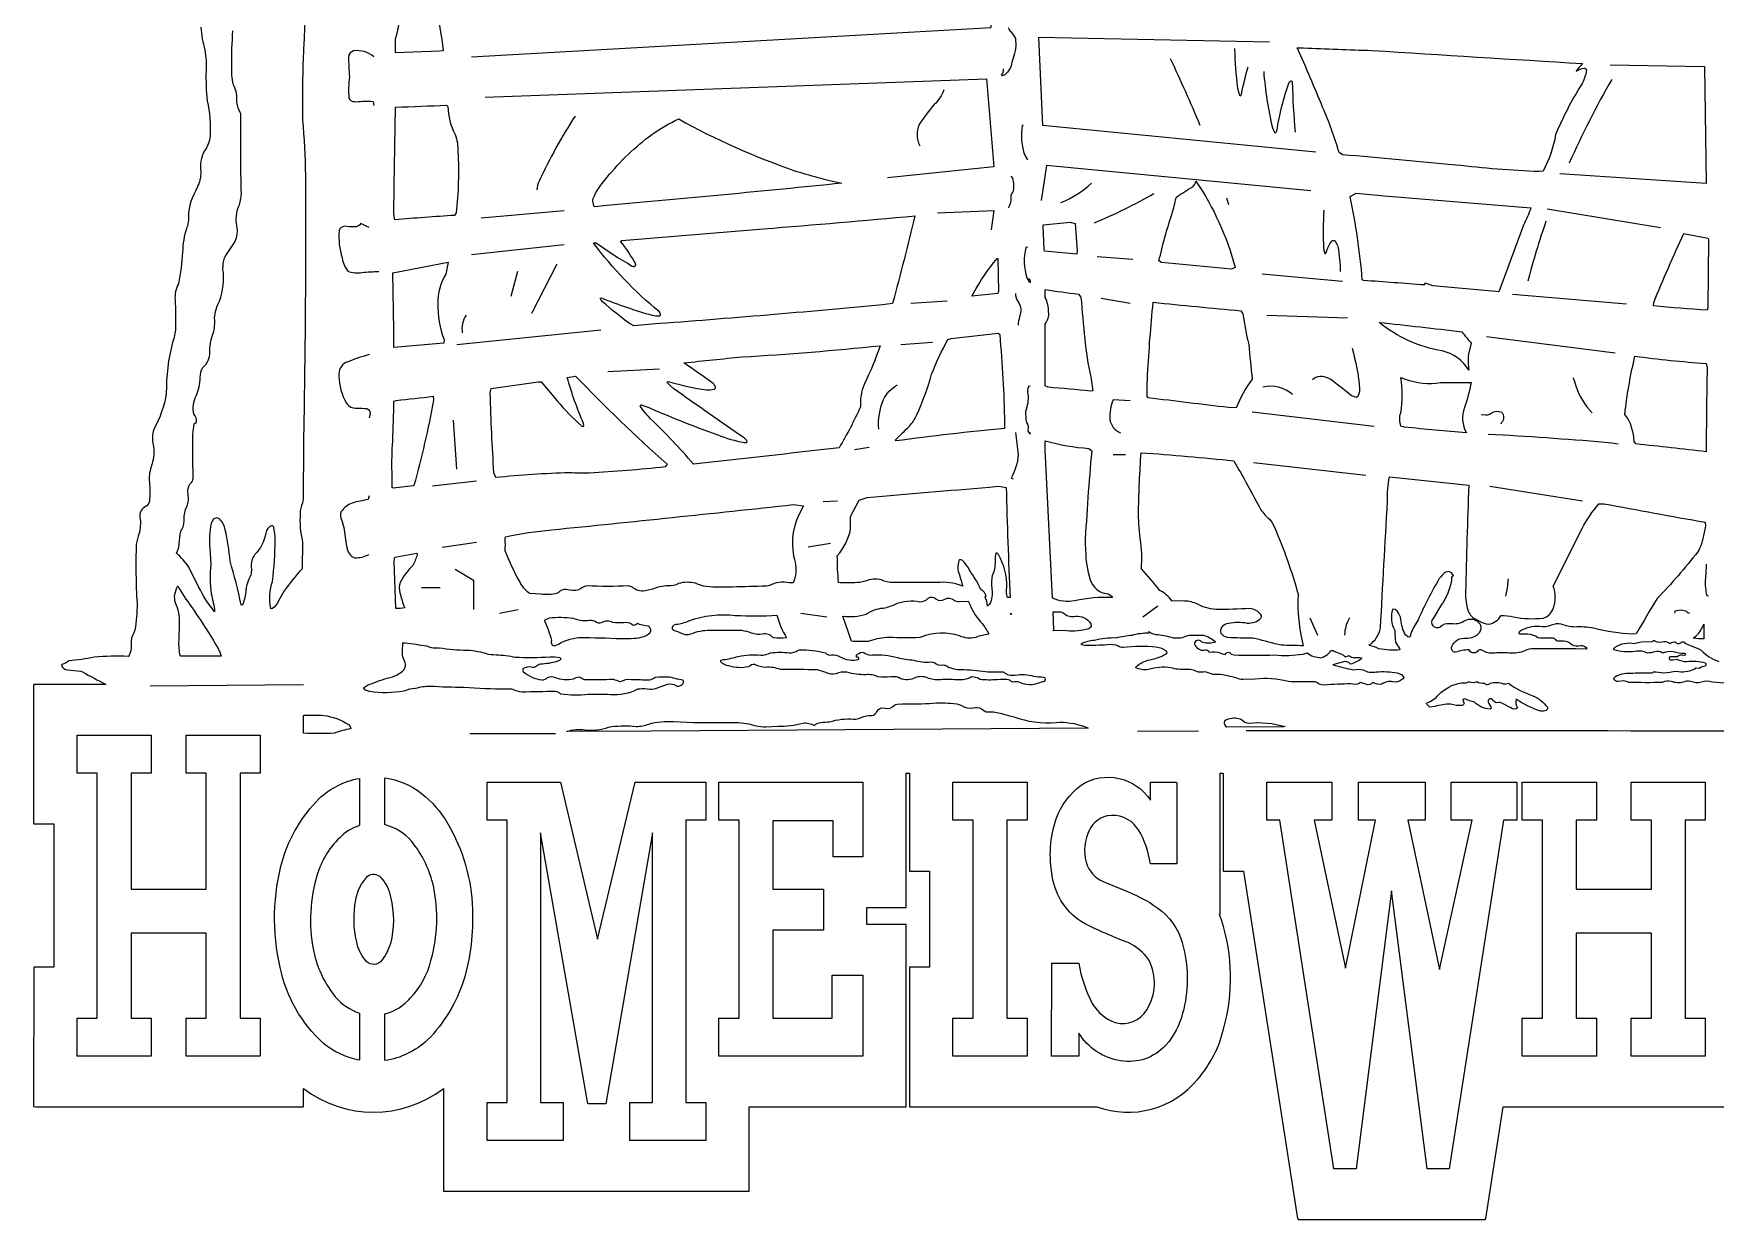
# Model space of a CAD drawing. Extents: x 0.8 to 37.1, y 0.9 to 38.3.
# Drawn here: x 1.12 to 15.48, y 20.32 to 30.45 of the extents above; entities that cross this region are included whole.
import ezdxf

# ---------------------------------------------------------------- set-up
doc = ezdxf.new("R2010")
doc.units = 0
doc.linetypes.add('0', pattern=[0])
doc.layers.add('1', color=7, linetype='0')

msp = doc.modelspace()

# ---------------------------------------------------------------- linework, layer by layer
at = {"layer": '1'}
for p, q in [((11.301506, 29.04599), (11.317146, 28.989227)), ((4.9384, 28.876694), (5.646736, 28.939194)), ((14.038322, 28.952621), (15.007851, 28.793365)), ((4.855064, 28.564194), (5.646736, 28.647537)), ((5.584236, 28.480865), (5.368416, 28.057602)), ((10.197227, 28.546371), (10.500908, 28.522537)), ((5.24839, 28.418854), (5.190735, 28.203201)), ((11.605064, 28.397537), (12.292549, 28.335037)), ((8.605064, 28.147537), (8.917564, 28.168365)), ((10.230064, 28.189194), (10.480064, 28.147537)), ((13.74395, 28.223923), (14.716179, 28.140594)), ((11.646736, 28.043365), (12.334221, 28.022537)), ((4.730064, 27.793365), (5.959236, 27.918365)), ((13.521751, 27.862793), (14.61895, 27.723923)), ((8.521736, 27.793365), (8.792564, 27.814194)), ((6.019829, 27.56282), (6.459236, 27.585037)), ((4.697205, 27.147949), (4.726257, 26.730698)), ((11.521736, 27.220444), (12.563393, 27.095444)), ((8.125908, 26.897537), (8.250908, 26.918365)), ((10.334236, 26.855865), (10.438408, 26.855865)), ((11.533272, 26.786163), (12.490471, 26.678787)), ((4.896736, 26.626694), (4.521736, 26.585037)), ((13.549507, 26.585037), (14.341179, 26.460037)), ((7.856865, 26.452469), (7.980064, 26.460037)), ((4.605064, 26.064178), (4.896736, 26.10585)), ((7.730171, 26.065201), (7.920647, 26.096649)), ((4.428879, 25.71933), (4.587608, 25.71933)), ((10.587074, 25.467789), (10.714043, 25.562149)), ((5.095505, 25.499283), (5.254211, 25.530701)), ((7.666695, 25.499283), (7.888878, 25.467789)), ((12.013634, 25.458344), (12.07711, 25.311584)), ((2.112122, 24.879166), (3.4207, 24.891174)), ((4.842018, 24.470474), (5.572067, 24.47052)), ((11.06324, 24.492889), (10.54084, 24.487808))]:
    msp.add_line(p, q, dxfattribs=at)
for points in [[(4.855064, 30.251694), (9.292015, 30.501663), (9.292488, 30.504745), (9.257515, 32.078644, -0.025038), (9.474887, 32.101376, -0.088142), (9.670482, 32.069843, -0.203528), (9.703621, 32.023514), (9.751106, 30.772537), (11.485558, 30.73999)], [(3.495628, 31.682281, 0.003101), (3.417298, 30.226452, 0.010418), (3.412018, 29.713713, -0.018461), (3.437659, 29.240568, -0.005718), (3.420049, 26.939896), (3.416458, 26.476196), (3.413498, 26.440842, 0.121036), (3.392153, 26.350761, 0.071122), (3.411835, 26.109741), (3.408165, 25.878845, 0.028422), (3.255409, 25.688751), (3.208199, 25.603409, -0.120326), (3.154625, 25.538025), (3.142883, 25.537506), (3.140724, 25.542038, -0.121454), (3.155754, 25.770874, 0.027231), (3.179073, 26.124573, 0.038643), (3.166328, 26.235291), (3.154343, 26.249405, 0.295916), (3.099639, 26.181746, -0.150212), (3.003387, 25.997059, 0.197839), (2.974933, 25.889874, -0.149892), (2.955372, 25.789919, 0.111432), (2.928729, 25.692326, -0.055921), (2.903397, 25.575516), (2.8964, 25.567413), (2.88868, 25.57106, 0.020886), (2.793381, 25.944901, 0.043467), (2.75229, 26.211996, 0.153589), (2.704391, 26.304672, 0.460676), (2.643585, 26.29158), (2.632408, 26.265228, 0.066136), (2.620453, 26.055161), (2.628731, 25.914398, 0.051226), (2.631897, 25.663635, -0.04982), (2.662041, 25.511185, -0.056184), (2.525497, 25.724075), (2.441605, 25.892822, 0.050841), (2.336182, 26.012787, 0.095579), (2.35601, 26.063797), (2.368813, 26.174652, -0.126614), (2.382361, 26.21373, 0.126003), (2.402536, 26.314947, -0.128505), (2.430296, 26.423641, 0.085689), (2.439826, 26.475784), (2.433708, 26.544449, -0.239692), (2.464813, 26.614798, 0.181779), (2.478903, 26.665354, 0.045533), (2.475609, 26.749359), (2.475899, 27.027313, -0.014985), (2.486076, 27.116806), (2.506317, 27.132095, 0.256506), (2.484573, 27.198227, -0.166042), (2.504973, 27.357107, 0.101337), (2.538231, 27.511505), (2.541641, 27.535614, -0.22767), (2.576855, 27.612074, 0.212376), (2.620231, 27.746428, -0.084692), (2.650339, 27.889818, 0.08451), (2.661559, 28.018719, -0.111067), (2.703323, 28.165176, 0.119511), (2.733253, 28.436953, -0.069573), (2.745232, 28.535736, 0.004657), (2.83655, 28.674274, 0.167845), (2.851837, 28.808975, -0.153681), (2.869075, 28.974636, 0.075611), (2.890411, 29.081039, -0.010448), (2.886949, 29.754499, 0.101873), (2.871824, 29.793741, -0.134637), (2.852827, 29.888039, 0.123567), (2.820411, 30.016693, -0.060342), (2.808238, 30.169052, -0.026027), (2.818714, 30.473339, 0.043845)], [(4.478432, 31.072662, -0.019714), (4.614258, 30.30217), (4.581543, 30.29921), (4.207634, 30.285324), (4.206604, 30.300735), (4.206604, 30.405426, 0.13049), (4.222293, 30.880716, -0.071039)], [(2.543556, 30.504517, 0.038059), (2.577499, 30.30928, -0.060566), (2.588512, 30.128033, 0.031897), (2.598358, 29.876541, -0.063186), (2.623743, 29.572853, -0.127705), (2.572845, 29.44591, 0.161608), (2.544079, 29.269062, -0.127449), (2.511825, 29.135351), (2.498228, 29.103762, 0.141789), (2.438477, 28.85585, -0.107935), (2.422467, 28.788107, 0.075607), (2.388337, 28.583719, -0.026325), (2.354218, 28.313049, 0.155426), (2.324581, 28.174341, -0.015365), (2.328829, 27.933355, -0.058291), (2.303238, 27.81246, 0.067652), (2.249451, 27.376663, -0.085568), (2.143582, 27.070753), (2.137595, 27.052103, 0.107418), (2.140006, 26.91964, -0.123561), (2.119643, 26.749125, 0.114252), (2.105569, 26.614046, -0.032518), (2.105983, 26.4552, -0.237404), (2.068551, 26.407448, 0.347094), (2.026267, 26.30135, -0.112972), (2.009073, 26.156401), (2.000695, 26.123043), (1.992418, 26.089661, 0.02235), (1.999425, 25.583502, -0.046937), (1.981247, 25.354721), (1.972504, 25.332184, 0.165975), (1.950071, 25.225868, -0.135494), (1.928268, 25.132553), (1.923767, 25.130341, 0.035495), (1.634383, 25.122749, -0.019979), (1.416908, 25.09082, -0.086564), (1.357239, 25.06105), (1.355263, 25.053726, 0.332494), (1.405456, 25.015179, 0.004372), (1.520619, 25.003962), (1.534195, 24.998917, 0.010934), (1.732399, 24.891174), (1.118675, 24.891174), (1.116592, 24.884705), (1.116585, 23.703918), (1.117615, 23.700394), (1.288795, 23.700378), (1.289246, 22.477158), (1.28801, 22.474442), (1.116913, 22.474426), (1.116585, 21.285446), (1.135902, 21.283539), (3.417664, 21.283539), (3.4207, 21.284958), (3.4207, 21.438568, 0.336716), (4.616051, 21.438644), (4.617043, 21.428925), (4.617043, 20.562317), (7.226677, 20.562027), (7.227226, 20.571793), (7.227211, 21.283463), (8.565926, 21.283539), (8.565987, 22.840576), (8.231529, 22.840576), (8.231529, 22.98468), (8.565987, 22.984741), (8.565987, 24.133255), (8.593636, 24.13327), (8.594063, 23.296967), (8.76667, 23.296539), (8.766548, 22.474426), (8.595772, 22.474426), (8.594017, 22.473373), (8.594002, 21.294937), (8.594963, 21.283554), (10.192924, 21.283539, 0.319142), (11.055536, 21.519127, 0.119675), (11.27611, 21.945721, 0.146774), (11.258965, 22.879837), (11.241325, 22.925995), (11.246239, 22.925995), (11.24691, 24.13327), (11.273628, 24.13327), (11.273735, 23.29982), (11.274666, 23.296967), (11.445763, 23.296967), (11.906273, 20.329269), (11.917885, 20.321472), (13.509911, 20.321472), (13.514595, 20.328262), (13.662376, 21.281677), (13.673958, 21.283524), (17.980156, 21.283539)], [(9.438408, 30.501694, 0.154388), (9.46163, 30.463749, -0.047283), (9.499229, 30.407715, -0.123793), (9.478698, 30.239258), (9.469207, 30.204533, -0.186984), (9.409782, 30.097534), (9.384605, 30.088669), (9.381416, 30.09436, 0.222917), (9.396736, 30.147537)], [(4.021736, 30.251694, 0.216059), (3.848354, 30.301971, 0.280835), (3.804981, 30.254799, 0.015281), (3.81311, 30.080231, 0.060664), (3.809188, 29.900124, 0.333138), (3.857796, 29.869095), (3.873611, 29.867828, -0.037356), (4.011673, 29.870392), (4.015182, 29.866776), (4.021736, 29.835037)], [(11.369759, 30.320984, 0.022822), (11.395658, 29.984598), (11.402726, 29.953274), (11.411476, 29.922379), (11.416985, 29.917709), (11.422798, 29.921051), (11.428947, 29.933105, -0.012764), (11.485802, 30.166794)], [(11.61895, 30.126221, 0.03821), (11.693689, 29.646063), (11.701999, 29.626015), (11.712135, 29.606827), (11.71891, 29.602997), (11.725334, 29.60704), (11.731331, 29.619614, -0.049284), (11.837824, 30.034176), (11.843836, 30.041929, -0.702712), (11.861878, 30.03812), (11.863401, 30.03327, 0.017611), (11.8881, 29.607407)], [(8.888939, 29.968719, -0.113508), (8.805744, 29.842838, 0.041748), (8.678649, 29.673273, 0.229824), (8.682458, 29.492295)], [(5.739463, 29.745834, 0.032782), (5.431543, 29.189238, 0.063005), (5.412926, 29.115021)], [(9.566048, 29.668365), (9.55677, 29.665436, 0.106679), (9.57148, 29.428133, 0.023166), (9.602348, 29.370804)], [(9.459236, 29.230865), (9.473076, 29.21431, -0.142367), (9.476418, 29.094376, 0.124921), (9.45858, 29.067932, -0.131017), (9.446811, 28.974827), (9.438408, 28.960037)], [(12.132286, 28.940292, 0.023883), (12.129689, 28.610909), (12.133953, 28.590786), (12.140419, 28.571259), (12.146233, 28.571213), (12.153328, 28.581329, -0.094057), (12.199471, 28.676682, -0.585545), (12.231828, 28.670527, -0.110431), (12.252918, 28.62756, -0.043519), (12.271965, 28.416794)], [(3.980064, 28.793365, 0.030508), (3.909538, 28.827347, -0.274136), (3.854214, 28.797817, -0.042782), (3.771079, 28.80409, 0.29303), (3.724842, 28.767111, 0.097803), (3.751183, 28.53299, 0.162676), (3.800095, 28.421524, 0.161064), (3.919211, 28.409567, -0.01156), (4.0634, 28.418365)], [(9.605064, 28.626694), (9.588493, 28.623276, 0.136001), (9.596138, 28.363037), (9.612953, 28.334793), (9.627846, 28.324234, 0.534835), (9.605064, 28.355866)], [(9.500908, 28.230865, 0.191736), (9.522808, 28.159767, -0.239239), (9.534694, 28.031954, 0.055625), (9.521736, 27.960037)], [(12.373375, 27.76416, -0.045552), (12.438243, 27.413244, -0.108321), (12.422798, 27.349442), (12.410866, 27.34256, -0.078141), (12.366926, 27.359173, 0.009333), (12.191978, 27.493851), (12.169594, 27.505325, 0.3227), (12.034798, 27.491653)], [(3.980064, 27.710037, 0.001446), (3.781968, 27.641716, 0.297983), (3.723061, 27.52503, 0.126075), (3.787211, 27.292833, 0.268558), (3.873988, 27.250992, -0.02856), (3.962564, 27.24609, -0.425776), (3.986557, 27.193329), (3.980064, 27.168365)], [(8.333306, 27.07132, -0.119644), (8.371619, 27.32317, -0.149932), (8.492012, 27.448639)], [(9.625908, 27.439194), (9.610359, 27.435989, 0.13867), (9.605685, 27.368956, -0.113049), (9.585336, 27.222038, 0.055584), (9.593452, 27.128403, -0.206976), (9.606008, 27.060371, 0.25601), (9.62693, 27.032043), (9.625908, 27.043365)], [(14.258842, 27.511429, -0.060313), (14.284209, 27.441172, 0.125749), (14.424156, 27.211579)], [(10.480064, 27.314194), (10.333122, 27.322861, 0.10629), (10.304652, 27.155998, 0.267177), (10.396599, 27.039886)], [(13.475822, 27.196976), (13.516273, 27.194473, 0.230074), (13.561807, 27.208708, -0.271477), (13.651192, 27.214874, -0.400977), (13.649253, 27.128159), (13.646446, 27.121597), (13.644524, 27.114731)], [(9.500908, 27.043365, -0.006517), (9.522804, 26.852875, -0.102697), (9.463051, 26.651855), (9.480064, 26.647537)], [(13.535618, 27.029465, -0.006948), (14.530896, 26.960835), (14.588898, 26.954067), (14.646751, 26.946136)], [(3.980064, 26.501694), (3.973534, 26.469223, 0.027451), (3.83534, 26.440283, 0.144501), (3.743548, 26.368793, 0.258805), (3.747465, 26.291418, -0.044503), (3.768517, 26.210785), (3.785744, 26.089951, 0.198999), (3.833893, 25.982712), (3.858299, 25.972855, 0.137218), (3.980064, 26.001678)], [(15.396721, 25.91835, -0.020346), (15.388176, 25.781466, 0.062193), (15.401314, 25.650879), (15.417549, 25.647522)], [(13.687447, 25.645813), (13.690726, 25.672476, 0.049397), (13.70861, 25.792542)], [(15.253517, 25.499084), (15.242455, 25.500412, 0.219825), (15.197339, 25.521967, 0.131015), (15.129951, 25.515366), (15.126534, 25.499084)], [(15.736005, 24.918573, -0.08269), (15.447929, 24.910568, 0.187662), (15.355835, 24.910221, -0.181185), (15.263088, 24.916721, 0.141542), (15.203251, 24.909283, -0.155169), (15.09868, 24.91634, 0.179794), (15.022484, 24.90683, -0.00829), (14.735512, 24.906876, 0.119284), (14.692497, 24.920975), (14.645378, 24.91684, -0.395834), (14.609625, 24.939529), (14.6166, 24.956161, -0.149048), (14.747445, 24.986685, -0.018291), (14.931965, 24.988594, 0.235453), (14.946236, 24.999496, -0.00571), (15.035072, 24.988998, -0.015897), (15.139931, 25.002945, 0.159902), (15.294363, 25.022207), (15.304588, 25.03064), (15.309395, 25.031662), (15.337532, 25.030228, -0.103232), (15.39193, 25.049362, 0.580209), (15.390943, 25.071869, 0.117685), (15.23278, 25.082802, -0.106907), (15.15049, 25.102219), (15.112007, 25.097839), (15.103905, 25.098068, -0.700989), (15.086418, 25.126717), (15.091316, 25.129961, 0.024875), (15.149055, 25.130234, -0.22043), (15.211797, 25.141022, 0.259794), (15.223976, 25.152344), (15.214821, 25.15593, -0.088034), (15.113682, 25.169886, 0.130739), (15.027977, 25.159088), (15.022438, 25.159882, 0.26257), (14.958747, 25.168934, -0.043456), (14.895301, 25.157583, 0.170497), (14.788902, 25.171585, -0.102199), (14.609215, 25.186554), (14.60836, 25.197479), (14.619331, 25.209976, -0.187778), (14.786827, 25.24054, -0.064675), (14.843925, 25.255096), (14.93998, 25.25795, -0.700297), (14.961541, 25.261225, 0.170843), (15.036439, 25.257345, -0.148646), (15.084953, 25.242874), (15.092903, 25.242844, -0.165125), (15.134026, 25.254105, 0.531536), (15.185676, 25.251801, -0.441897), (15.210534, 25.248854, 0.084405), (15.2696, 25.221464, -0.032667), (15.354164, 25.183334, 0.131545), (15.505932, 25.087711, 0.171481)], [(19.715935, 24.474701), (17.980736, 24.487762), (17.980736, 24.415909, 0.082304), (17.651031, 24.485338, 0.000927), (11.469143, 24.494923)]]:
    msp.add_lwpolyline(points, format="xyb", dxfattribs=at)
for points in [[(11.667564, 30.376694), (9.696236, 30.415024), (9.730064, 29.668365), (12.063408, 29.439194)], [(14.577293, 30.182251), (15.382851, 30.168365), (15.396751, 29.168365), (14.146751, 29.251694)], [(4.970383, 29.906204), (9.251427, 30.062424), (9.313927, 29.312469), (8.407722, 29.218719)], [(12.021736, 29.105865), (9.765465, 29.323074), (9.717766, 29.025177)], [(8.834236, 28.918365), (9.313927, 28.937485), (9.292564, 28.772537)], [(4.714577, 25.876556), (4.872849, 25.782471), (4.873314, 25.530701)]]:
    msp.add_lwpolyline(points, dxfattribs=at)
for points in [[(11.958704, 30.32785, 0.002115), (12.543008, 30.305553, 0.000407), (14.339681, 30.193718, 0.026766), (14.286888, 30.128403, -0.100019), (14.355247, 30.155626, -0.311674), (14.375046, 30.138172, -0.094983), (14.329432, 30.008711, 0.041243), (14.111, 29.587265, -0.084485), (14.004005, 29.273788), (13.971535, 29.271286, -0.018664), (13.258493, 29.326668, 0.004009), (12.290768, 29.41449), (12.262688, 29.432724, 0.031639), (12.122029, 29.822409, 0.007698), (11.905146, 30.327698)], [(4.19175, 28.908295), (4.195892, 29.145157), (4.206604, 29.821548, 0.003854), (4.642144, 29.838852), (4.653748, 29.827469, 0.10598), (4.714531, 29.587637, -0.100955), (4.738995, 29.441017, -0.04073), (4.724892, 28.91864), (4.710594, 28.896729, 0.006735), (4.20086, 28.858505)], [(5.969246, 29.167419), (6.013299, 29.222008, -0.063967), (6.394456, 29.587347, -0.043724), (6.624107, 29.720612, 0.044159), (7.608246, 29.281, 0.0263), (8.018105, 29.171371, -0.002861), (6.011242, 28.980957), (5.907005, 28.968903, -0.293345), (5.904107, 29.063393, -0.070439)], [(10.724632, 28.507416, -0.024336), (10.836624, 28.911831, 0.021494), (10.870674, 29.046188), (10.876137, 29.054688, -0.011885), (11.012843, 29.14155, 0.161129), (11.040245, 29.189392, -0.082543), (11.376213, 28.45134), (11.344246, 28.437912), (10.745049, 28.49353)], [(13.598228, 28.246826), (13.061928, 28.295319, 0.052098), (12.998619, 28.317356, 0.528178), (12.993645, 28.302521, 0.00228), (12.471813, 28.340721), (12.460503, 28.347519, 0.032475), (12.357109, 29.057678), (12.409187, 29.085434), (12.650795, 29.065186), (13.900337, 28.961777, -0.035619), (13.837013, 28.813889), (13.627724, 28.244827)], [(7.349358, 28.782473, 0.003098), (8.640316, 28.89304, -0.007419), (8.45034, 28.145111), (8.365469, 28.13368, -0.005718), (6.3975, 27.968016), (6.240227, 27.953888), (6.208946, 27.969406, -0.024302), (5.974048, 28.159729), (5.963482, 28.173628), (5.954734, 28.188736), (5.959564, 28.190868), (5.964803, 28.191521, 0.02538), (6.398129, 28.043928, 0.078187), (6.461403, 28.040176), (6.468834, 28.045105, 0.172379), (6.456854, 28.074755, -0.061055), (5.897652, 28.661209), (5.918922, 28.662979, 0.02598), (6.225543, 28.464621, 0.555528), (6.257981, 28.475132), (6.257285, 28.479979, 0.047455), (6.128365, 28.674408), (6.138206, 28.681198)], [(14.949196, 28.152725, -0.011526), (15.205346, 28.741455), (15.410103, 28.702393), (15.417931, 28.691284), (15.412422, 28.106277), (15.404198, 28.087372, -0.007124), (14.94796, 28.123032)], [(4.190697, 27.91774), (4.182869, 28.40744), (4.654549, 28.496506), (4.634918, 28.393768, 0.140318), (4.56835, 28.146338, 0.094151), (4.620651, 27.834015), (4.618431, 27.804977), (4.1922, 27.768234)], [(9.140739, 28.233459, -0.042401), (9.342827, 28.528809), (9.347679, 28.528488), (9.354683, 28.247421), (9.348732, 28.228836), (9.126152, 28.206055)], [(10.091713, 27.843199, 0.031443), (10.141624, 27.517519), (10.151848, 27.458241), (10.161095, 27.398804), (10.141457, 27.395309, 0.006549), (9.777977, 27.428665), (9.754082, 27.44133), (9.754082, 27.97084, 0.193267), (9.782786, 28.071762, 0.107915), (9.754082, 28.195267), (9.753792, 28.262711, 0.006928), (10.036781, 28.224884), (10.058495, 28.198959, 0.004933)], [(10.628105, 27.538084, -0.010466), (10.674721, 28.15477, 0.002677), (11.425006, 28.082052), (11.441765, 28.05513, 0.02724), (11.490776, 27.795288, -0.001967), (11.519802, 27.498627, 0.056565), (11.383339, 27.252258), (11.318294, 27.255766, -0.002964), (10.633704, 27.338972), (10.625008, 27.350677, -0.017343)], [(8.653694, 27.188034, 0.046836), (8.782753, 27.540558, -0.025399), (8.921135, 27.836639), (8.950157, 27.845642), (9.353065, 27.891174), (9.36692, 27.880905), (9.368458, 27.830811, -0.020226), (9.406745, 27.077301, 0.008618), (8.477715, 26.970795), (8.471979, 26.977127, -0.004351), (8.595249, 27.097044, 0.078513)], [(13.391167, 27.804886), (13.367805, 27.710846, 0.071092), (13.371269, 27.573654, 0.204016), (13.142251, 27.739832, -0.131357), (12.604195, 27.983383, -0.001862), (13.309981, 27.903399, 0.013686)], [(6.957451, 27.021759, 0.045814), (7.183403, 26.956482), (7.202126, 26.957001), (7.209038, 26.963394), (7.202858, 26.976227), (7.182312, 26.996088, -0.00377), (6.581678, 27.416378), (6.554602, 27.440306), (6.528954, 27.465759), (6.526176, 27.473724), (6.531303, 27.477402), (6.54493, 27.476501, 0.044327), (6.862275, 27.407549, 0.063528), (6.926811, 27.413055, 0.541039), (6.935165, 27.436607, 0.089311), (6.918526, 27.46068, 0.010748), (6.668159, 27.636841, -0.003949), (7.164709, 27.68824, 0.011901), (8.343543, 27.784027, -0.032161), (8.207955, 27.453552, 0.114948), (8.176064, 27.261063, -0.026759), (7.994408, 26.912872, -0.003178), (6.7497, 26.772839, 0.026239), (6.383791, 27.15975, -0.044362), (6.296251, 27.267899, -0.67482), (6.311396, 27.276962), (6.329811, 27.271652, 0.01502)], [(14.705833, 27.232437, -0.02576), (14.788399, 27.695023, 0.017256), (15.396187, 27.633133), (15.405352, 27.593576, 0.003862), (15.397127, 26.878447, 0.002697), (14.795938, 26.944674), (14.781868, 26.965576, 0.153107), (14.703743, 27.196411, -0.035153)], [(5.015855, 27.375351, -0.100124), (5.021935, 27.417953), (5.42514, 27.476242), (5.449898, 27.474838), (5.587334, 27.313522, 0.04158), (5.794579, 27.100433), (5.80619, 27.094635), (5.813286, 27.095261), (5.815437, 27.102875), (5.812233, 27.118011, -0.03316), (5.672318, 27.512924), (5.744364, 27.523649, 0.020473), (6.524314, 26.772888), (6.509758, 26.748352, -0.011599), (5.860552, 26.695169, -0.023111), (5.692635, 26.698547, 0.018221), (5.062866, 26.657104), (5.046756, 26.698578, -0.009941)], [(13.333076, 27.255219, 0.226822), (13.349693, 27.040146, -0.006158), (12.81939, 27.08812), (12.790062, 27.096024, -0.161185), (12.788773, 27.211565, 0.085885), (12.789757, 27.511902, 0.115823), (13.090294, 27.462463), (13.128212, 27.470688), (13.390923, 27.470627, -0.03012)], [(4.176559, 26.704056, -0.019906), (4.182431, 26.969614, 0.008056), (4.192307, 27.309998), (4.212135, 27.316574, 0.006309), (4.528976, 27.352203), (4.531502, 27.318787, -0.02109), (4.363464, 26.589417), (4.35775, 26.585739), (4.189705, 26.567169), (4.178192, 26.573517)], [(10.098824, 26.039001, 0.085118), (10.138054, 25.78334), (10.155479, 25.747986, 0.257389), (10.274367, 25.668663, -0.222953), (10.328835, 25.632507, 0.072208), (10.005483, 25.6033, -0.137107), (9.81559, 25.627121), (9.754173, 26.893936), (9.754082, 26.971756, 0.054073), (10.126213, 26.90712), (10.150291, 26.885099, 0.009322), (10.093285, 26.086212, -0.064762)], [(10.550819, 26.377914, -0.013792), (10.572563, 26.870239, -0.007096), (11.362587, 26.801025, -0.010332), (11.595611, 26.383354, 0.103379), (11.669456, 26.303635), (11.689018, 26.276382), (11.711311, 26.234283, -0.031833), (11.913506, 25.660477, 0.079825), (11.956871, 25.221298, -0.010217), (11.7687, 25.226501, -0.014513), (11.553688, 25.280502), (11.526833, 25.284775, -0.015652), (11.310066, 25.291296, -0.201681), (11.256157, 25.327103, -0.492857), (11.319391, 25.414442, -0.088002), (11.478033, 25.415279, 0.217729), (11.595735, 25.456394, 0.379691), (11.586596, 25.497002, 0.178591), (11.503251, 25.538284, -0.011354), (11.210188, 25.5308, -0.106758), (11.041624, 25.582333, 0.092372), (10.928474, 25.603485), (10.836662, 25.602448, 0.104873), (10.733467, 25.694275, 0.000044), (10.574541, 25.877785, 0.060647), (10.563988, 26.137249, -0.037685)], [(9.42054, 26.573151, 0.005752), (9.453894, 25.634125), (9.432899, 25.634537, -0.131234), (9.424871, 25.719513, 0.13596), (9.35511, 25.999329), (9.342201, 26.011658), (9.331459, 26.011383, 0.079841), (9.32565, 25.941236, -0.09899), (9.301996, 25.817839, 0.11223), (9.298979, 25.705, -0.150718), (9.278542, 25.575348), (9.264748, 25.560944), (9.262077, 25.562897, 0.103684), (9.238197, 25.639206), (9.249519, 25.640671, 0.275606), (9.205849, 25.698013, 0.050397), (9.119408, 25.845917, 0.079807), (9.050529, 25.945374, 0.448009), (9.016792, 25.948639, 0.188429), (9.02064, 25.825766, -0.002354), (9.050209, 25.730011), (9.04055, 25.731522, 0.134008), (8.833687, 25.76001), (8.45414, 25.760101, -0.096778), (8.355246, 25.78318, 0.162858), (8.21566, 25.772827, -0.088539), (8.127054, 25.75975, -0.025114), (7.989738, 25.76059, -0.023418), (7.978554, 25.989273, 0.134732), (8.091118, 26.217865), (8.091423, 26.324478), (8.16375, 26.465622), (8.233665, 26.488297, -0.002706), (9.274239, 26.574448), (9.357841, 26.583344)], [(14.521826, 26.434113, 0.003725), (15.389692, 26.276827), (15.389839, 26.243652), (15.370049, 26.149307, -0.092579), (15.32534, 26.022812, -0.026191), (14.978096, 25.624359, 0.004331), (14.799858, 25.324234), (14.770912, 25.321167, -0.057537), (14.436488, 25.370008, 0.056932), (14.27209, 25.381124, -0.075092), (14.158733, 25.405439, 0.168203), (14.076322, 25.396053, -0.130061), (13.973423, 25.384254, 0.171897), (13.804634, 25.341553, 0.953472), (13.810341, 25.322952), (13.821434, 25.321533, -0.166836), (13.960258, 25.292923), (13.976204, 25.287979, -0.005485), (14.08713, 25.289145, -0.199873), (14.117271, 25.264862, 0.100878), (14.162085, 25.263149), (14.179339, 25.262856, -0.188672), (14.249705, 25.23086, 0.217735), (14.326057, 25.223652, -0.222978), (14.379448, 25.199631), (14.373528, 25.192551), (14.285469, 25.194946), (13.927254, 25.193329, 0.140639), (13.847295, 25.177313, -0.123758), (13.718596, 25.158293, 0.039383), (13.573045, 25.157024, -0.143636), (13.476051, 25.185768, 0.32326), (13.440947, 25.170504, -0.524641), (13.373283, 25.1866, 0.06419), (13.256595, 25.165855, -0.533018), (13.226208, 25.213699, -0.350372), (13.346051, 25.285751, 0.238571), (13.464778, 25.337885, 0.471997), (13.433489, 25.434071, 0.287231), (13.325272, 25.42695, -0.178496), (13.224068, 25.408783), (13.206383, 25.408951, 0.243706), (13.125302, 25.380907, -0.890664), (13.067818, 25.452652), (13.140587, 25.573517, 0.10272), (13.225578, 25.779709, -0.327288), (13.240791, 25.82225), (13.219688, 25.846069), (13.196709, 25.854187), (13.173363, 25.848526, 0.091891), (13.118026, 25.794735, 0.02936), (12.936958, 25.442352), (12.921135, 25.413467, 0.103103), (12.8675, 25.295166), (12.848824, 25.296753), (12.829552, 25.314102, -0.111824), (12.791191, 25.4454, 0.098865), (12.760368, 25.51474), (12.740273, 25.530182), (12.720406, 25.532669, 0.207721), (12.737206, 25.351425), (12.73983, 25.341354, 0.047729), (12.745657, 25.250641, -0.000215), (12.779357, 25.197477), (12.781654, 25.18663, -0.090489), (12.603081, 25.196014, 0.062856), (12.522728, 25.223022), (12.519875, 25.227631, 0.206148), (12.616757, 25.373886, -0.002002), (12.676332, 26.455101, -0.057854), (12.691948, 26.664261), (13.370005, 26.591402, 0.004044), (13.343164, 25.6779, 0.087008), (13.364388, 25.517567, 0.203607), (13.44187, 25.441879, 0.044956), (13.519554, 25.407272), (13.541985, 25.405472, 0.212451), (13.645119, 25.478119, -0.073125), (13.751042, 25.467131, 0.073593), (14.004463, 25.457443, 0.259084), (14.09031, 25.539898, 0.1921), (14.089822, 25.730209), (14.33857, 26.222992, -0.060257), (14.47982, 26.432404)], [(6.351646, 25.693405), (6.336678, 25.689804, -0.246564), (6.229115, 25.720682, 0.120195), (6.194908, 25.731735, -0.022808), (5.839668, 25.731842, 0.142293), (5.772514, 25.697647, -0.112173), (5.664042, 25.701876, 0.234121), (5.596481, 25.674454), (5.587967, 25.669052, -0.104664), (5.447701, 25.661438), (5.350021, 25.667114, -0.120986), (5.267138, 25.769514, -0.040316), (5.142685, 26.031448, 0.035986), (5.142044, 26.135757), (5.146729, 26.151917, -0.030982), (5.53863, 26.210932, 0.001649), (7.602358, 26.426493), (7.690163, 26.417221), (7.6795, 26.39748), (7.669334, 26.377478, 0.177133), (7.605015, 25.989388), (7.612267, 25.957794, -0.142607), (7.610729, 25.779589), (7.601892, 25.758652), (7.584785, 25.758804), (7.567696, 25.759445, 0.162818), (7.399544, 25.736755), (7.377037, 25.731018), (7.335733, 25.728638, 0.001623), (7.047464, 25.721802, -0.046057), (6.835617, 25.730476, -0.069926), (6.76812, 25.75473, 0.125775), (6.622719, 25.75264, -0.163715), (6.533698, 25.732523, 0.092243), (6.400505, 25.705017), (6.376167, 25.698837)], [(4.243796, 25.67366, 0.040334), (4.284973, 25.545624, -0.094024), (4.210037, 25.539551), (4.195381, 25.944809), (4.200142, 25.97789), (4.38768, 26.011642), (4.390579, 25.998566, -0.077399), (4.353233, 25.906525, 0.081026), (4.247301, 25.762365, 0.157314)], [(2.322571, 25.661682, -0.050465), (2.346703, 25.731659, 0.026515), (2.463021, 25.555311, -0.01883), (2.69172, 25.196611), (2.706269, 25.165325), (2.719032, 25.13327), (2.690277, 25.130661), (2.386894, 25.130676), (2.369591, 25.132095, -0.068439), (2.358109, 25.264572), (2.363403, 25.415863, 0.108915), (2.328274, 25.586391, -0.124269)], [(8.100822, 25.261002), (8.02523, 25.474365, 0.116638), (8.225838, 25.491028, -0.132746), (8.370691, 25.543289, 0.077267), (8.475777, 25.577354, -0.150846), (8.684353, 25.596844, 0.247477), (8.754632, 25.62734, -0.358119), (8.820991, 25.621441, 0.339159), (8.895631, 25.619097, -0.324296), (8.975059, 25.611767, 0.181681), (9.019279, 25.598541), (9.096245, 25.602463), (9.11193, 25.567327, 0.077636), (9.213913, 25.411924, -0.035894), (9.271629, 25.322083), (9.270241, 25.318665, 0.075008), (9.160335, 25.291893, -0.162423), (9.021624, 25.304928, 0.176926), (8.701225, 25.296616), (8.68235, 25.29155, -0.031963), (8.420525, 25.292133, 0.077648), (8.259592, 25.262051), (8.241908, 25.258774), (8.224022, 25.256882), (8.113426, 25.256821)], [(5.476189, 25.436829, -0.045901), (5.538253, 25.265652, 0.654609), (5.573215, 25.222225, -0.11181), (5.775795, 25.292389, -0.005631), (6.134427, 25.282679, 0.056924), (6.304322, 25.293051, 0.127995), (6.380524, 25.333803, 0.443893), (6.364449, 25.387405, -0.069102), (6.269112, 25.410187), (6.259834, 25.403641, -0.573568), (6.224351, 25.403572, 0.211214), (6.151637, 25.416679, -0.042915), (6.061821, 25.419205, 0.280252), (5.965467, 25.41633, -0.247672), (5.910109, 25.426765, 0.178636), (5.847149, 25.434429, -0.124338), (5.725166, 25.454712, 0.055179), (5.516998, 25.456436)], [(6.60125, 25.40506, 0.092011), (6.711033, 25.434874, -0.116539), (7.107584, 25.479677, 0.02253), (7.462563, 25.481369, 0.072829), (7.545433, 25.287811), (7.539986, 25.288757, -0.062658), (7.437462, 25.287903), (7.429176, 25.291641, 0.272322), (7.33996, 25.319418, -0.130433), (7.24712, 25.329617, 0.026056), (7.162163, 25.351349, -0.010785), (6.889988, 25.352493, 0.092562), (6.725469, 25.319012, -0.19933), (6.641544, 25.328411, 0.025455), (6.573158, 25.355942, -0.470631)], [(9.828514, 25.356766), (9.821251, 25.509521), (9.869545, 25.512024, -0.221508), (9.917001, 25.493713, 0.219858), (10.010796, 25.472719, -0.291567), (10.142906, 25.409515), (10.145439, 25.383301), (10.125359, 25.36554, -0.091656), (9.935905, 25.348343), (9.817711, 25.352432)], [(11.382744, 24.947403), (11.269417, 24.973236, 0.017417), (11.18531, 24.974899, 0.038848), (11.121391, 24.997696), (11.105115, 24.995535, -0.170964), (11.020676, 25.012115, 0.109071), (10.957857, 25.018677, -0.082854), (10.822895, 25.032667, 0.11272), (10.633991, 25.018375, -0.162441), (10.523338, 25.036362, -0.162154), (10.669168, 25.105467, 0.089375), (10.793602, 25.156647), (10.78672, 25.17659), (10.747978, 25.197418), (10.700691, 25.209412, 0.048064), (10.417769, 25.205774, -0.112004), (10.378804, 25.217047, 0.134963), (10.283153, 25.22875, -0.023246), (10.087811, 25.223799), (10.062798, 25.228256), (10.062965, 25.23822, -0.111561), (10.172966, 25.26889, -0.07127), (10.360359, 25.290009, -0.036082), (10.495476, 25.312302, -0.072091), (10.639961, 25.33139), (10.638542, 25.342346, 0.159208), (10.716007, 25.316755, -0.035615), (10.845833, 25.289757, 0.152337), (10.969887, 25.308899, -0.032045), (11.104881, 25.311874, -0.086435), (11.205681, 25.258316), (11.208839, 25.251968, -0.131379), (11.098252, 25.248781), (11.086952, 25.254944, 0.739309), (11.027428, 25.234848), (11.033354, 25.223475, 0.350715), (11.125304, 25.186119, -0.265237), (11.151482, 25.170441), (11.157249, 25.167557), (11.178545, 25.169163, -0.140374), (11.265237, 25.150837), (11.277848, 25.147863), (11.290764, 25.14682, -0.676879), (11.342155, 25.149124), (11.365654, 25.14389), (11.407921, 25.139801, 0.005286), (11.708838, 25.142258, 0.062053), (11.956337, 25.149979), (11.988991, 25.159515, 0.146771), (12.107353, 25.118698, 0.173872), (12.192961, 25.177252, -0.32082), (12.216591, 25.176132), (12.278374, 25.150696, -0.10536), (12.317909, 25.125656), (12.347237, 25.13826, 0.278157), (12.396817, 25.121202, -0.02701), (12.454689, 25.118134), (12.455376, 25.111343, -0.082965), (12.359962, 25.0625, 0.38921), (12.29051, 25.079853, 0.013345), (12.210487, 25.058275, 0.006202), (12.384102, 25.014694, -0.105098), (12.466866, 25.016479, 0.197421), (12.577905, 24.998493, -0.049866), (12.759666, 24.99086), (12.794731, 24.975769), (12.814613, 24.950119), (12.810829, 24.937012), (12.802711, 24.93457), (12.794914, 24.931259, -0.272343), (12.722825, 24.913095, 0.187131), (12.626924, 24.894262, -0.236742), (12.55265, 24.907654, -0.340739), (12.49237, 24.89209, -0.07896), (12.444618, 24.908493), (12.435478, 24.898407, -0.196655), (12.361443, 24.896576, 0.006147), (12.136405, 24.885387), (12.113998, 24.887741), (12.091988, 24.892548, 0.155865), (12.056019, 24.913076, -0.018947), (11.826805, 24.915207, 0.101748), (11.544945, 24.935104), (11.443199, 24.931549, -0.139451)], [(15.313637, 25.307205, 0.103732), (15.377464, 25.405334), (15.375481, 25.280563, -0.08552), (15.285347, 25.28624)], [(4.006577, 24.899384, -0.03984), (4.180181, 24.956408, 0.11528), (4.277519, 25.01436, 0.318053), (4.279808, 25.097784), (4.273836, 25.11158), (4.26767, 25.12529, -0.033012), (4.269875, 25.247314), (4.288902, 25.24707, -0.001913), (4.475044, 25.219818, 0.145624), (4.580193, 25.20433, 0.048808), (4.818142, 25.184357, -0.054895), (4.996852, 25.15036), (5.023019, 25.146061, -0.031889), (5.19042, 25.132038), (5.225067, 25.124649, 0.031265), (5.524646, 25.127241, -0.044796), (5.609787, 25.120636), (5.620171, 25.110382), (5.606247, 25.096237), (5.583801, 25.085602, -0.053933), (5.444418, 25.063435, 0.190018), (5.406358, 25.042494, -0.228497), (5.365499, 25.038788, 0.180566), (5.297657, 25.025829, 0.346355), (5.296288, 25.00174, 0.154601), (5.456307, 24.92926, 0.211044), (5.505111, 24.950762, -0.271162), (5.569009, 24.948532, 0.122826), (5.726189, 24.937302, -0.134079), (5.776405, 24.955399, 0.013363), (5.816078, 24.931656, -0.005722), (6.06642, 24.934275, -0.034875), (6.118925, 24.916363), (6.127495, 24.915756, -0.160448), (6.2193, 24.933395, -0.007587), (6.37422, 24.92897, 0.159325), (6.423515, 24.953995, -0.01291), (6.54617, 24.954784, -0.071666), (6.604515, 24.937637, -0.10142), (6.658226, 24.929993, -0.486894), (6.632243, 24.875685, -0.364414), (6.591621, 24.886032, 0.187758), (6.502998, 24.882401), (6.432076, 24.854691, -0.139539), (6.353824, 24.850269, 0.07971), (6.273232, 24.848801, -0.13436), (6.043032, 24.803015, 0.004818), (5.850929, 24.805923, -0.077712), (5.618401, 24.807709, 0.163794), (5.572789, 24.830706, 0.003141), (5.286512, 24.824371, -0.10555), (5.211014, 24.847382), (5.198568, 24.850754), (5.151941, 24.851212, -0.021468), (4.790255, 24.863838, -0.01225), (4.503658, 24.874157, 0.065309), (4.375916, 24.856064, 0.082691), (4.277931, 24.83432, -0.084942), (3.984604, 24.830124), (3.950638, 24.842987), (3.933968, 24.862473, -0.092676)], [(9.497856, 24.971024, -0.1064), (9.654269, 24.962652, 0.050313), (9.740242, 24.953964, -0.84755), (9.732438, 24.911934, 0.042354), (9.695747, 24.90094, -0.212355), (9.537445, 24.907703, 0.145812), (9.478962, 24.909952, -0.249285), (9.450783, 24.927155, 0.089821), (9.343925, 24.93046, -0.046358), (9.196175, 24.933105, 0.166323), (9.124947, 24.954346, -0.15195), (9.025685, 24.930466), (8.980015, 24.930166, 0.047069), (8.842177, 24.928562, -0.09475), (8.733594, 24.951408, 0.193406), (8.629179, 24.941439, -0.242563), (8.501015, 24.949432, 0.151237), (8.434795, 24.954306, -0.025927), (8.324837, 24.955246, 0.158734), (8.223656, 24.97323, -0.071969), (8.059012, 24.994633, 0.132448), (7.966367, 24.981768, -0.176084), (7.87976, 24.992889, 0.048934), (7.809828, 25.014097, 0.013648), (7.494279, 25.017612, 0.118178), (7.366625, 25.035971, -0.116032), (7.273664, 25.060915, 0.257052), (7.221764, 25.040451, -0.129808), (7.051521, 25.049927, -0.213029), (6.984657, 25.084671), (6.98484, 25.097748), (7.006521, 25.102335, 0.038162), (7.132891, 25.130358, -0.089078), (7.324624, 25.139532, 0.124549), (7.408028, 25.160965, -0.063298), (7.566924, 25.160425, 0.138252), (7.644096, 25.182495), (7.655357, 25.185669, -0.080478), (7.878517, 25.160126), (7.883648, 25.155581, 0.261792), (7.92799, 25.142735, -0.127159), (8.00312, 25.127609, 0.202747), (8.161919, 25.105408, 0.682327), (8.142738, 25.122482), (8.142738, 25.142532), (8.16317, 25.155716, -0.38462), (8.216808, 25.154732, 0.148871), (8.278435, 25.142349, -0.086588), (8.491849, 25.119986, 0.039432), (8.631569, 25.098694, 0.113986), (8.776443, 25.083597), (8.79283, 25.081659), (8.8088, 25.077515, 0.281393), (8.875496, 25.056656, -0.203168), (8.919381, 25.04294, 0.13541), (9.034107, 25.018463, -0.037403), (9.244939, 24.999819, 0.034719), (9.385106, 24.998781, -0.158292), (9.412006, 24.985821, 0.192581)], [(13.037239, 24.695892), (13.010857, 24.722885, -0.349571), (13.01373, 24.734636, 0.152158), (13.110604, 24.801693, -0.149268), (13.306798, 24.905731), (13.321038, 24.905701, 0.267007), (13.364311, 24.913422), (13.376122, 24.913254, 0.204243), (13.438408, 24.914673, 0.131518), (13.50489, 24.900787, 0.488301), (13.550116, 24.901047, -0.168982), (13.664931, 24.895571, 0.154229), (13.708549, 24.901703, 0.083211), (13.917706, 24.794565, -0.12773), (14.0417, 24.695732, -0.520278), (14.02001, 24.665951, -0.118962), (13.973263, 24.665234, -0.065081), (13.775581, 24.763702, 0.231396), (13.787117, 24.689789, -0.37111), (13.729927, 24.691452), (13.664055, 24.724594, 0.206716), (13.609517, 24.734497, -0.261312), (13.570254, 24.763386, 0.777941), (13.535409, 24.739594), (13.541039, 24.727112), (13.558098, 24.698761), (13.560036, 24.687317), (13.551247, 24.680695, -0.176362), (13.418617, 24.738373, -0.011487), (13.335945, 24.766479, 0.771064), (13.327231, 24.737226), (13.331535, 24.730072, -0.199897), (13.313741, 24.711565, -0.09768), (13.215034, 24.722122, 0.078428), (13.080894, 24.702103)], [(10.120232, 24.51825), (6.38781, 24.492126), (5.670052, 24.487808, -0.125643), (5.821633, 24.503067, 0.111608), (6.02545, 24.524889), (6.053666, 24.530499, -0.057543), (6.260531, 24.532108, 0.089439), (6.368725, 24.552149, -0.091378), (6.579231, 24.573456), (6.750511, 24.565048), (7.114372, 24.564606, -0.082192), (7.284353, 24.537338, 0.047564), (7.369026, 24.528305), (7.472649, 24.533264, 0.070867), (7.68399, 24.560392, -0.163623), (7.78318, 24.53949, -0.207457), (7.836788, 24.565083, -0.03925), (7.913155, 24.570084, -0.109352), (8.117683, 24.59375, 0.147906), (8.183304, 24.609404, -0.130454), (8.273302, 24.62528, 0.268282), (8.316415, 24.659628, -0.375889), (8.387057, 24.687939, 0.281739), (8.46769, 24.712387), (8.477608, 24.718552), (8.488457, 24.722855), (8.531647, 24.723953, 0.016195), (8.79752, 24.730614, -0.053466), (8.998431, 24.723759, -0.080149), (9.067987, 24.696032, 0.171209), (9.158163, 24.69496, -0.21931), (9.22192, 24.67346, 0.227699), (9.282515, 24.656271, -0.087709), (9.398107, 24.637756), (9.441208, 24.625185), (9.484336, 24.612713, 0.104211), (9.847176, 24.566559, -0.101089), (10.08932, 24.531185)], [(3.594788, 24.625565, -0.112424), (3.804436, 24.548386), (3.81955, 24.531326), (3.824684, 24.513519, 0.03804), (3.683388, 24.474426, -0.023956), (3.4207, 24.473175), (3.4207, 24.625305), (3.426636, 24.626831), (3.575104, 24.627487)], [(11.789604, 24.529404), (11.300743, 24.526047), (11.291862, 24.539749, -0.58317), (11.318142, 24.597481, -0.172787), (11.430779, 24.591019, 0.201767), (11.491997, 24.560867, -0.100467), (11.801903, 24.530319)], [(3.592758, 21.824829, -0.161189), (3.221817, 22.472572, -0.126199), (3.243223, 23.395435, -0.11847), (3.551509, 23.913029, -0.14544), (3.89756, 24.088043), (3.89756, 23.687271), (3.894081, 23.68364, 0.125641), (3.730294, 23.581028, 0.140844), (3.528941, 23.233528, 0.122818), (3.513747, 22.580858, 0.106024), (3.692223, 22.221268, 0.130659), (3.89756, 22.084106), (3.89756, 21.683777), (3.891037, 21.682449, -0.128308)], [(4.862342, 22.971695, -0.084014), (4.789876, 22.368746, -0.11745), (4.47751, 21.851484, -0.150638), (4.116318, 21.677475), (4.11631, 22.076431, 0.14829), (4.33554, 22.214289, 0.129942), (4.508359, 22.532803), (4.521325, 22.580591, 0.116799), (4.52422, 23.193548, 0.105036), (4.34514, 23.549572, 0.145014), (4.119545, 23.690704), (4.11631, 23.695465), (4.11631, 24.089111), (4.119576, 24.091995, -0.135562), (4.424202, 23.961523, -0.105857), (4.652128, 23.70092, -0.128676)], [(10.927055, 22.083069, -0.109125), (10.783495, 21.808372, -0.255284), (10.397517, 21.67676, -0.22659), (10.041191, 21.9133), (10.041191, 21.716553), (9.808403, 21.716446), (9.808632, 22.50914), (10.039894, 22.509125, 0.079816), (10.158372, 22.160606, 0.1725), (10.35157, 22.002712, 0.347124), (10.619803, 22.112427, 0.265683), (10.638786, 22.536926, 0.130873), (10.460446, 22.685125, -0.023262), (10.089153, 22.847731, -0.23266), (9.813991, 23.254305, -0.12771), (9.847164, 23.743511, -0.139898), (10.059334, 24.031143, -0.411261), (10.652107, 23.901184), (10.652519, 24.054901), (10.875221, 24.054901), (10.876106, 24.051422), (10.876106, 23.359818), (10.87397, 23.358948), (10.652107, 23.358948, 0.092159), (10.550574, 23.648186), (10.536977, 23.666689, 0.28667), (10.282369, 23.767645, 0.266252), (10.117355, 23.616549, 0.189931), (10.114939, 23.339218, 0.204549), (10.267143, 23.199844), (10.454948, 23.121979, -0.07297), (10.750241, 22.953392, -0.16773), (10.935513, 22.641203, -0.125216)], [(3.867622, 23.050995, -0.148277), (3.968007, 23.252628, -0.395946), (4.077278, 23.244047, -0.157823), (4.163907, 23.07431, -0.122053), (4.163232, 22.677704, -0.100839), (4.076827, 22.52018, -0.458562), (3.947345, 22.539541, -0.144511), (3.875579, 22.692389, -0.109355)]]:
    msp.add_lwpolyline(points, format="xyb", close=True, dxfattribs=at)
for points in [[(9.736305, 28.817245), (9.967888, 28.840195), (10.009682, 28.826416), (10.026756, 28.598328), (10.022697, 28.564423), (9.748314, 28.592728), (9.743874, 28.609558), (9.735878, 28.803696)], [(9.456169, 25.49826), (9.462532, 25.497864), (9.46331, 25.487686), (9.459023, 25.486908)], [(3.050026, 24.13327), (2.879578, 24.13327), (2.879578, 22.041473), (3.050026, 22.041473), (3.050026, 21.716446), (2.418358, 21.716446), (2.418358, 22.041473), (2.591042, 22.041473), (2.591042, 22.766006), (1.948448, 22.766006), (1.948448, 22.041473), (2.121101, 22.041473), (2.121101, 21.716446), (1.487244, 21.716446), (1.487244, 22.041473), (1.65992, 22.041473), (1.65992, 24.13327), (1.487244, 24.13327), (1.487244, 24.458267), (2.121101, 24.458267), (2.121101, 24.13327), (1.948448, 24.13327), (1.948448, 23.141693), (2.591042, 23.141693), (2.591042, 24.13327), (2.418358, 24.13327), (2.418358, 24.458267), (3.050026, 24.458267)], [(6.856514, 23.729874), (6.684975, 23.729874), (6.684975, 21.319962), (6.856514, 21.319962), (6.856514, 20.994965), (6.207329, 20.994965), (6.207329, 21.319962), (6.399727, 21.319962), (6.399727, 23.622086), (6.001884, 21.307266), (5.847801, 21.307266), (5.444504, 23.622086), (5.444504, 21.319962), (5.636887, 21.319962), (5.636887, 20.994965), (4.987694, 20.994965), (4.987694, 21.319962), (5.160378, 21.319962), (5.160378, 23.729874), (4.987694, 23.729874), (4.987694, 24.054901), (5.615013, 24.054901), (5.931938, 22.713684), (6.252129, 24.054901), (6.856514, 24.054901)], [(8.195305, 23.417572), (7.943962, 23.417572), (7.943962, 23.726746), (7.429207, 23.726746), (7.429207, 23.141693), (7.860878, 23.141693), (7.860878, 22.791351), (7.429207, 22.791351), (7.429207, 22.041473), (7.935188, 22.041473), (7.935188, 22.407684), (8.195305, 22.407684), (8.195305, 21.716446), (6.96801, 21.716446), (6.96801, 22.041473), (7.140663, 22.041473), (7.140663, 23.729874), (6.96801, 23.729874), (6.96801, 24.054901), (8.195305, 24.054901)], [(9.598549, 23.729874), (9.425865, 23.729874), (9.425865, 22.041473), (9.598549, 22.041473), (9.598549, 21.716446), (8.964668, 21.716446), (8.964668, 22.041473), (9.137367, 22.041473), (9.137367, 23.729874), (8.964668, 23.729874), (8.964668, 24.054901), (9.598549, 24.054901)], [(13.779884, 23.729874), (13.665154, 23.729874), (13.203926, 20.75441), (13.015953, 20.75441), (12.709953, 23.129044), (12.407219, 20.75441), (12.217079, 20.75441), (11.755898, 23.729874), (11.644417, 23.729874), (11.644417, 24.054901), (12.20179, 24.054901), (12.20179, 23.729874), (12.04879, 23.729874), (12.317589, 22.466324), (12.573326, 23.729874), (12.428017, 23.729874), (12.428017, 24.054901), (12.996284, 24.054901), (12.996284, 23.729874), (12.848747, 23.729874), (13.120903, 22.456848), (13.398476, 23.729874), (13.220329, 23.729874), (13.220329, 24.054901), (13.779884, 24.054901)], [(15.388603, 23.729874), (15.218117, 23.729874), (15.218117, 22.041473), (15.388603, 22.041473), (15.388603, 21.716446), (14.756905, 21.716446), (14.756905, 22.041473), (14.929604, 22.041473), (14.929604, 22.766006), (14.28698, 22.766006), (14.28698, 22.041473), (14.459648, 22.041473), (14.459648, 21.716446), (13.825798, 21.716446), (13.825798, 22.041473), (13.998466, 22.041473), (13.998466, 23.729874), (13.825798, 23.729874), (13.825798, 24.054901), (14.459648, 24.054901), (14.459648, 23.729874), (14.28698, 23.729874), (14.28698, 23.141693), (14.929604, 23.141693), (14.929604, 23.729874), (14.756905, 23.729874), (14.756905, 24.054901), (15.388603, 24.054901)]]:
    msp.add_lwpolyline(points, close=True, dxfattribs=at)
for centre, radius, start, end in [((-2.140178, 24.134645), 14.327313, 22.70923, 25.202654), ((21.38924, 26.146614), 7.84335, 150.090358, 155.941536), ((9.571651, 29.800657), 0.85386, -68.261083, -47.522565), ((8.037812, 33.784706), 5.393885, -66.66459, -60.641278), ((19.349285, 26.969994), 5.641525, 160.571588, 166.01123), ((4.99553, 27.92478), 0.221772, 146.864477, -171.690845), ((11.680597, 27.163509), 0.274121, 47.586189, 104.59261), ((12.598417, 25.307856), 0.288543, 148.564119, 179.259536)]:
    msp.add_arc(centre, radius, start, end, dxfattribs=at)

doc.saveas('drawing.dxf')
